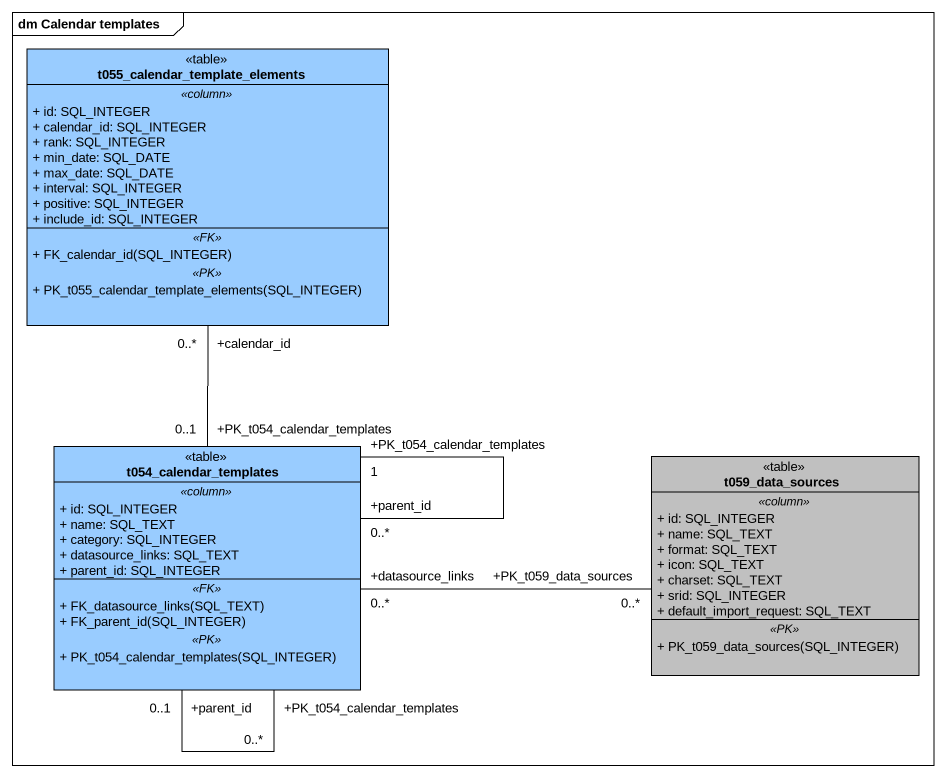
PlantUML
@startuml
mainframe dm Calendar templates
hide circle
hide empty members
skinparam classAttributeIconSize 0
class "t055_calendar_template_elements" as t055_calendar_template <<table>> #99CCFF {
  .. <<column>> ..
  + id: SQL_INTEGER
  + calendar_id: SQL_INTEGER
  + rank: SQL_INTEGER
  + min_date: SQL_DATE
  + max_date: SQL_DATE
  + interval: SQL_INTEGER
  + positive: SQL_INTEGER
  + include_id: SQL_INTEGER
  .. <<FK>> ..
  + FK_calendar_id(SQL_INTEGER)
  .. <<PK>> ..
  + PK_t055_calendar_template_elements(SQL_INTEGER)
}
class t054_calendar_templates <<table>> #99CCFF {
  .. <<column>> ..
  + id: SQL_INTEGER
  + name: SQL_TEXT
  + category: SQL_INTEGER
  + datasource_links: SQL_TEXT
  + parent_id: SQL_INTEGER
  .. <<FK>> ..
  + FK_datasource_links(SQL_TEXT)
  + FK_parent_id(SQL_INTEGER)
  .. <<PK>> ..
  + PK_t054_calendar_templates(SQL_INTEGER)
}
class t059_data_sources <<table>> #C0C0C0 {
  .. <<column>> ..
  + id: SQL_INTEGER
  + name: SQL_TEXT
  + format: SQL_TEXT
  + icon: SQL_TEXT
  + charset: SQL_TEXT
  + srid: SQL_INTEGER
  + default_import_request: SQL_TEXT
  .. <<PK>> ..
  + PK_t059_data_sources(SQL_INTEGER)
}
t055_calendar_template "+calendar_id\n0..*" -- "+PK_t054_calendar_templates\n0..1" t054_calendar_templates
t054_calendar_templates "+parent_id\n0..1" -- "+PK_t054_calendar_templates\n0..*" t054_calendar_templates
t054_calendar_templates "+parent_id\n0..*" -- "+PK_t054_calendar_templates\n1" t054_calendar_templates
t054_calendar_templates "+datasource_links\n0..*" -right- "+PK_t059_data_sources\n0..*" t059_data_sources
@enduml
